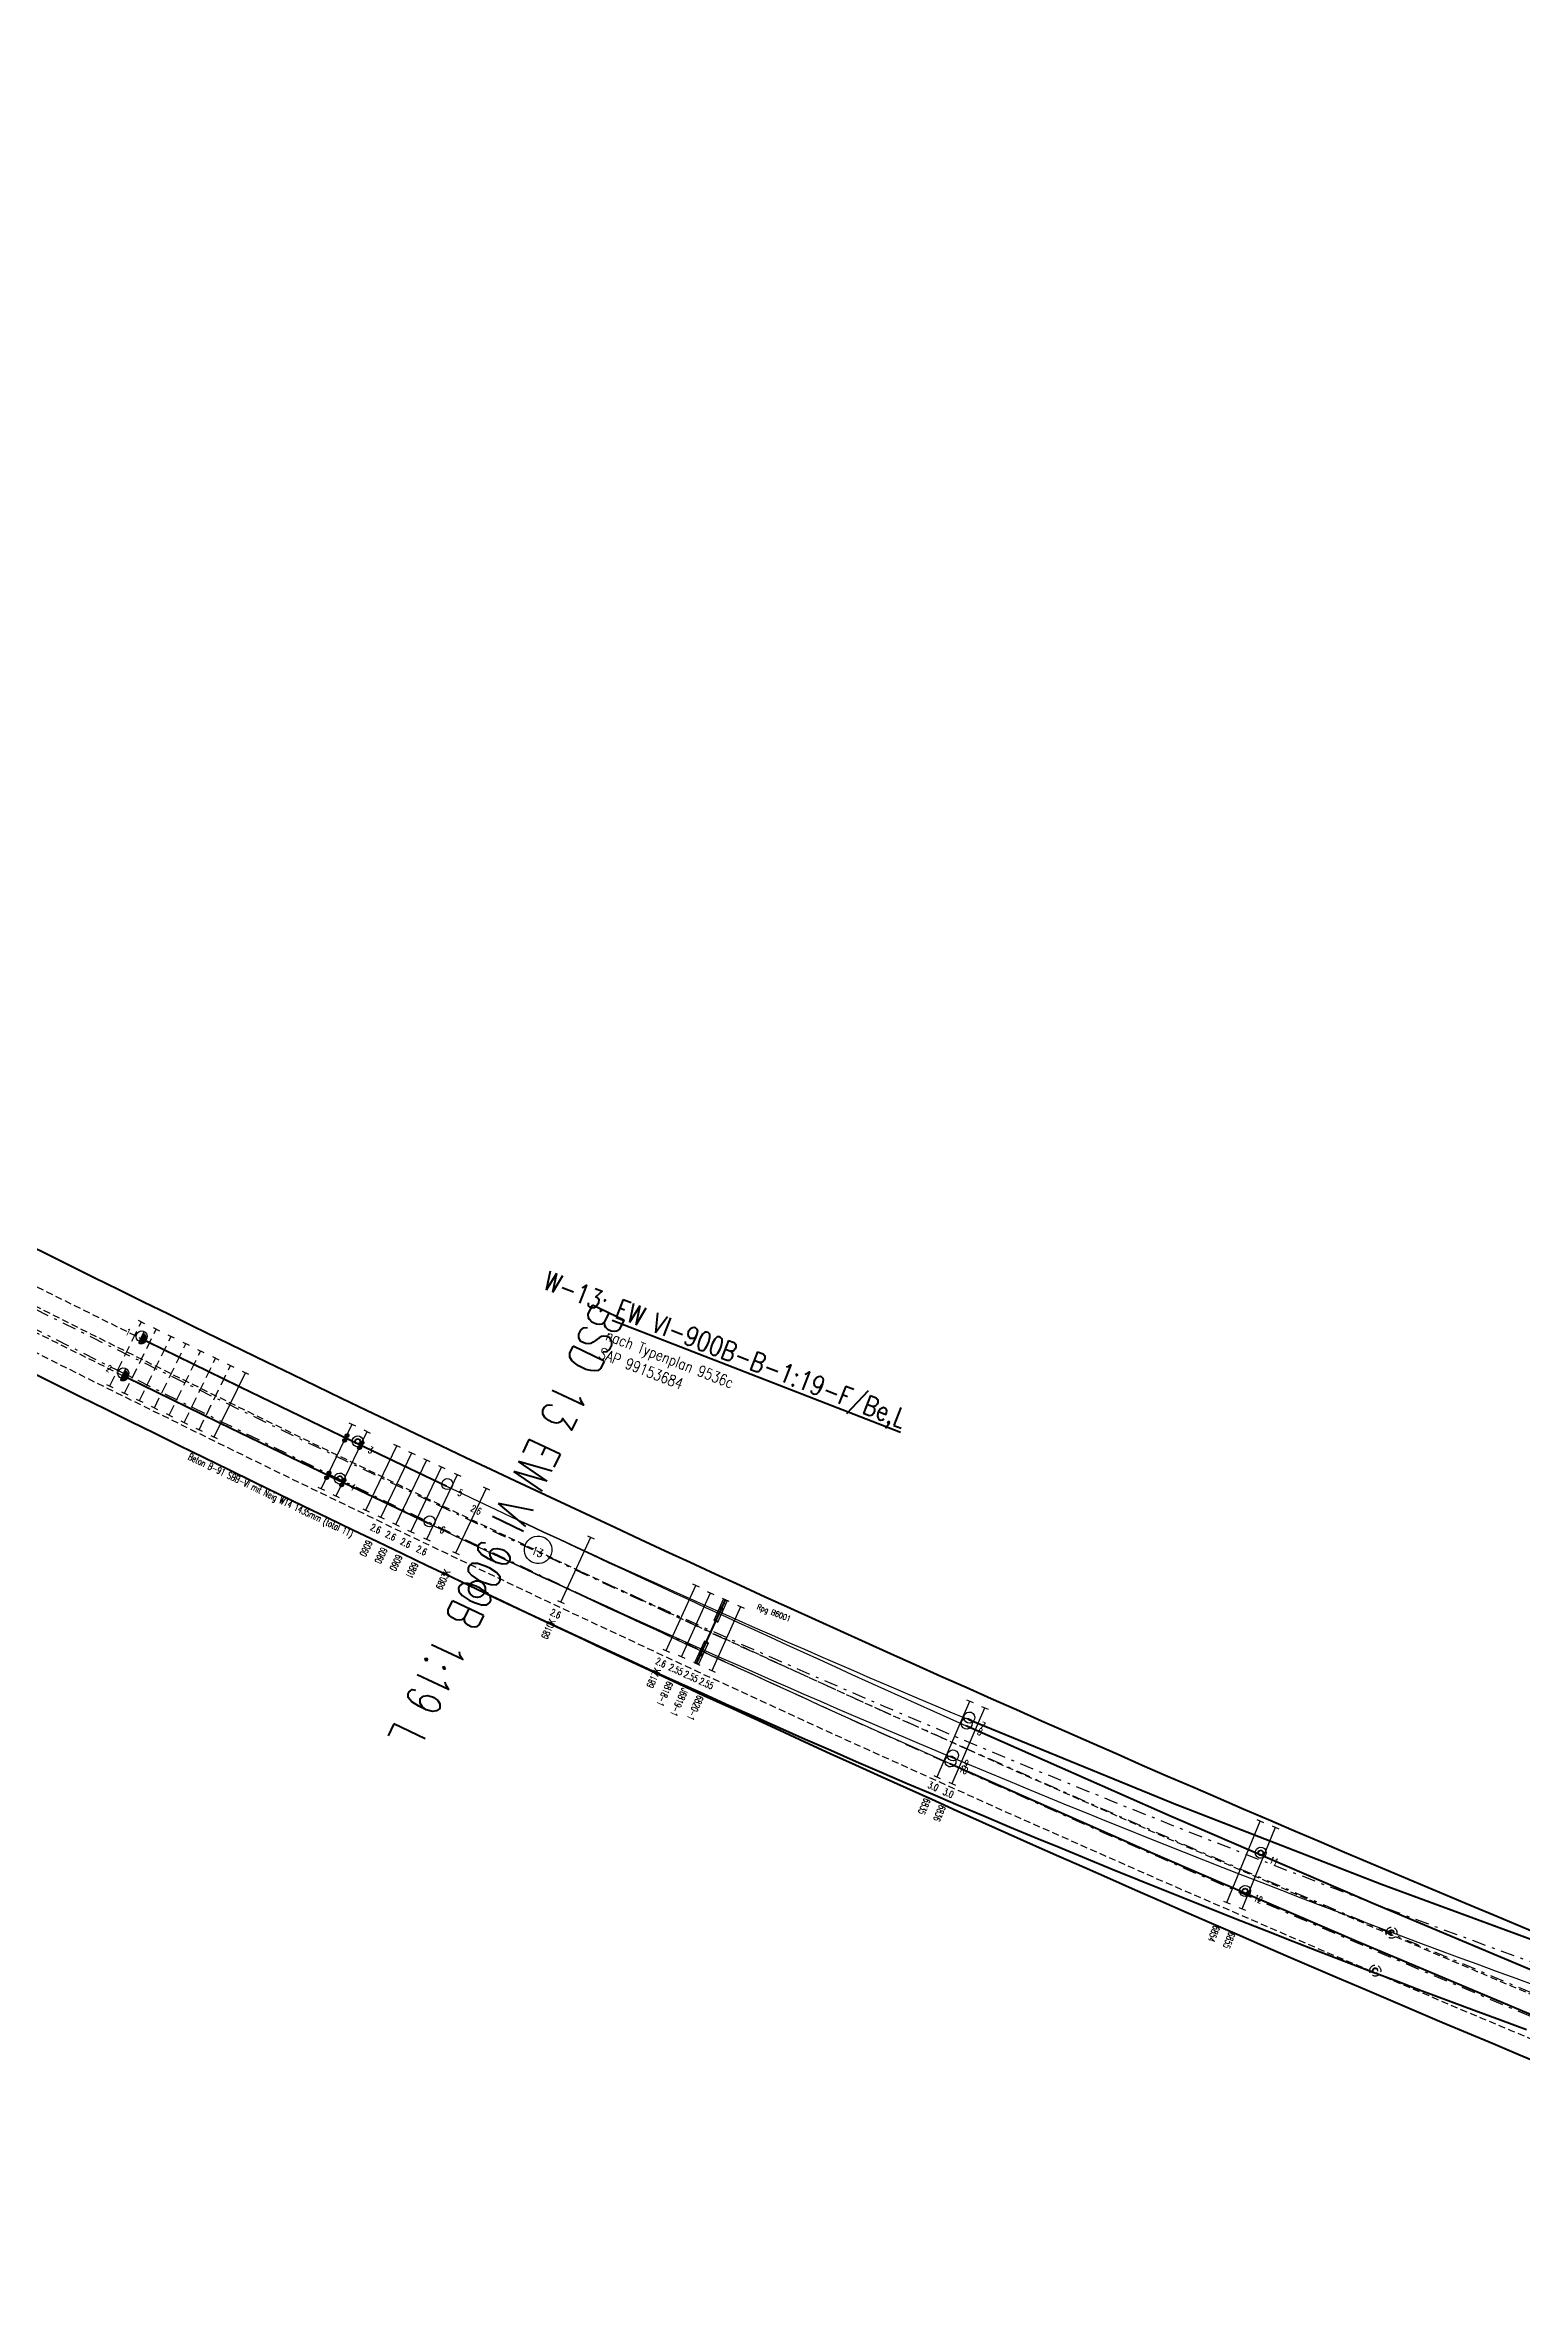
# Model space of a CAD drawing. Extents: x 2687065 to 2691361, y 1253360 to 1255888.
# Drawn here: x 2689137.7 to 2689191.2, y 1254947.9 to 1255029.2 of the extents above; entities that cross this region are included whole.
import ezdxf
from ezdxf.enums import TextEntityAlignment as Align

# ---------------------------------------------------------------- set-up
doc = ezdxf.new("R2010")
doc.units = 0
doc.header["$MEASUREMENT"] = 0
doc.linetypes.add('STRICHLINIE2', pattern=[0.375, 0.25, -0.125])
doc.linetypes.add('STRICHPUNKT', pattern=[1, 0.5, -0.25, 0, -0.25])
for name, color, linetype in [('A-GL-0013-_____', 1, 'STRICHPUNKT'), ('A-GL-0014-_____', 1, 'STRICHPUNKT'), ('A-HS-0013-_____', 1, 'STRICHPUNKT'), ('A-N1-0013-_____', 1, 'STRICHPUNKT'), ('BS-TR-A-Gleisstrang-LinieGeometrie', 7, 'Continuous'), ('BS-TR-A-Weiche-Kurzbezeichnung', 7, 'Continuous'), ('BS-TR-A-Weiche-PunktGeometrie', 7, 'Continuous'), ('L-GL-0013-_____', 2, 'Continuous'), ('L-GL-0014-_____', 2, 'Continuous'), ('L-HS-0013-_____', 4, 'Continuous'), ('L-N1-0013-_____', 3, 'Continuous'), ('L-ST-0013-_____', 7, 'Continuous'), ('L-ST-0014-_____', 7, 'Continuous'), ('P-OF-0013-_____', 7, 'Continuous'), ('P-ON-0013-_____', 7, 'Continuous'), ('S-ON-0013-_____', 7, 'Continuous'), ('T-00', 7, 'Continuous'), ('T-PP-0013-_____', 7, 'Continuous'), ('T-SS-0013-_____', 7, 'Continuous'), ('T-ST', 7, 'Continuous'), ('T-WW-0013-_____', 6, 'Continuous')]:
    doc.layers.add(name, color=color, linetype=linetype)
doc.layers.get('P-OF-0013-_____').off()
doc.styles.add('R6', font='simplex.shx', dxfattribs={"width": 0.6})
doc.styles.add('R7', font='simplex.shx', dxfattribs={"width": 0.7})
doc.styles.add('R8', font='simplex.shx', dxfattribs={"width": 0.8})
doc.styles.add('SUPPRIME', font='simplex.shx', dxfattribs={"width": 0.75})

# ---------------------------------------------------------------- blocks, each defined once
blk = doc.blocks.new('WeiVlpWeiBez')
at = {"lineweight": 80}
blk.add_line((0, 0), (0, 0), dxfattribs=at)
at = {"lineweight": 80, "style": 'R8', "width": 0.8}
blk.add_attdef('WVP_WNR1', text='', height=0.7, dxfattribs=at).set_placement((0, 0), align=Align.RIGHT)
at = {"color": 7, "style": 'R6', "width": 0.6}
blk.add_attdef('WVP_WNR2', text='', height=0.25, dxfattribs=at).set_placement((0, 0), align=Align.RIGHT)
for tag, p in [('WVP_WBE2', (0, 0)), ('WVP_WVPN', (0, -0.411))]:
    blk.add_attdef(tag, p, '', height=0.25, dxfattribs=at)
at = {"lineweight": 80, "style": 'R8', "width": 0.8}
blk.add_attdef('WVP_WBE1', (0, 0), '', height=0.7, dxfattribs=at)
at = {"color": 7, "lineweight": 30, "style": 'R8', "width": 0.8}
for tag, p in [('WVP_WTPN', (0, -0.9)), ('WVP_WSAP', (0, -1.6)), ('WVP_WZUS', (0, -2.3)), ('WVP_WWV', (0, -3))]:
    blk.add_attdef(tag, p, '', height=0.4, dxfattribs=at)
blk = doc.blocks.new('WeiVlpWeiNum')
at = {"color": 7}
blk.add_circle((0, 0, 1), 0.5, dxfattribs=at)
at = {"color": 7, "style": 'R8', "width": 0.8}
blk.add_attdef('WEICHENNR', text='', height=0.3, dxfattribs=at).set_placement((0, 0), align=Align.MIDDLE)
blk = doc.blocks.new('WeiVlpSchwelleR')
at = {"color": 7}
for p, q in [((-0.5, -0.13), (-0.5, 0.13)), ((0.5, -0.13), (0.5, 0.13))]:
    blk.add_line(p, q, dxfattribs=at)
at = {"color": 0, "linetype": 'ByBlock', "lineweight": -2}
blk.add_line((0.5, 0), (-0.5, 0), dxfattribs=at)
at = {"style": 'R6', "width": 0.6}
blk.add_attdef('LAENGE', text='', height=0.25, rotation=90, dxfattribs=at).set_placement((1.23, 0.007, 0), align=Align.MIDDLE)
at = {"style": 'R6', "width": 0.6, "flags": 1}
for tag, p in [('WVP-SKML', (-3, 0, 0)), ('WVP-SKMR', (5, 0, 0))]:
    blk.add_attdef(tag, text='', height=0.25, rotation=180, dxfattribs=at).set_placement(p, align=Align.MIDDLE_CENTER)
for tag, p in [('VERKLINKS', (-0.861, 0, 0)), ('VERKRECHTS', (0.875, 0, 0))]:
    blk.add_attdef(tag, text='', height=0.25, rotation=180, dxfattribs=at).set_placement(p, align=Align.MIDDLE)
at = {"color": 1, "extrusion": (-1, 1.83697e-16, 1.22465e-16), "style": 'R6', "width": 0.6, "flags": 8}
blk.add_attdef('WVP-ANL', text='', height=0.25, rotation=270, dxfattribs=at).set_placement((0, 0, 0.5), align=Align.MIDDLE)
at = {"style": 'R6', "width": 0.6, "flags": 1}
blk.add_attdef('VERSCHIEBUNG', text='', height=0.25, rotation=180, dxfattribs=at).set_placement((1.755, 0, 0), align=Align.MIDDLE_LEFT)
at = {"color": 1, "extrusion": (1, -1.83697e-16, 3.37446e-32), "style": 'R6', "width": 0.6, "flags": 8}
blk.add_attdef('WVP-ANR', text='', height=0.25, rotation=270, dxfattribs=at).set_placement((0, 0, 0.5), align=Align.MIDDLE)
at = {"style": 'R6', "width": 0.6}
blk.add_attdef('BEZEICHNUNG', text='', height=0.25, rotation=180, dxfattribs=at).set_placement((3.371, 0, 0), align=Align.MIDDLE_LEFT)
blk = doc.blocks.new('st_Norm_a')
at = {"color": 0, "linetype": 'ByBlock', "lineweight": -2}
blk.add_circle((0, 0, 1), 0.2, dxfattribs=at)
at = {"layer": 'T-ST', "color": 0, "linetype": 'ByBlock', "lineweight": -2, "style": 'R7', "width": 0.7}
blk.add_attdef('WVP-STNR', text='', height=0.25, dxfattribs=at).set_placement((0.55, 0), align=Align.MIDDLE)
blk = doc.blocks.new('st_Isol6_a')
at = {"color": 0, "linetype": 'ByBlock', "lineweight": -2}
for radius in [0.2, 0.1, 0.08]:
    blk.add_circle((0, 0, 1), radius, dxfattribs=at)
at = {"layer": 'T-ST', "color": 0, "linetype": 'ByBlock', "lineweight": -2, "style": 'R7', "width": 0.7, "flags": 8}
blk.add_attdef('WVP-STNR', text='', height=0.25, dxfattribs=at).set_placement((0.55, 0), align=Align.MIDDLE)
blk = doc.blocks.new('pla_RpgB6001')
at = {"color": 0, "linetype": 'ByBlock', "lineweight": -2}
blk.add_lwpolyline([(0.375, 0.08), (-0.465, 0.08), (-0.465, -0.08), (0.375, -0.08)], close=True, dxfattribs=at)
for points in [[(-0.108, 0.08), (-0.108, -0.08)], [(-0.076, 0.08), (-0.076, -0.08)]]:
    blk.add_lwpolyline(points, dxfattribs=at)
at = {"color": 1, "linetype": 'ByBlock', "lineweight": -2}
blk.add_lwpolyline([(0, 0.08), (0, -0.08)], dxfattribs=at)
at = {"color": 2, "linetype": 'ByBlock', "lineweight": -2}
blk.add_lwpolyline([(0.076, 0.08), (0.076, -0.08)], dxfattribs=at)
at = {"color": 0, "linetype": 'ByBlock', "lineweight": -2}
for centre in [(-0.33, 0), (-0.155, 0.055), (0.345, 0.055), (-0.155, -0.055), (0.345, -0.055)]:
    blk.add_circle(centre, 0.012, dxfattribs=at)
at = {"color": 1, "linetype": 'ByBlock', "lineweight": -2}
blk.add_circle((0, 0), 0.02, dxfattribs=at)
at = {"style": 'R7', "width": 0.7}
blk.add_attdef('WVP-PBEZ', text='', height=0.025, rotation=269.59359, dxfattribs=at).set_placement((-0.093, 0), align=Align.MIDDLE_CENTER)
blk.add_attdef('WVP-PLNR', text='', height=0.2, dxfattribs=at).set_placement((0, 0), align=Align.MIDDLE_LEFT)
at = {"style": 'R7', "width": 0.7, "flags": 1}
for tag, p in [('WVP-PLDI', (0.5, -0.6)), ('WVP-PLFK', (0.537, -0.2)), ('WVP-PLSP', (0.543, -0.4))]:
    blk.add_attdef(tag, text='', height=0.2, dxfattribs=at).set_placement(p, align=Align.MIDDLE)
blk = doc.blocks.new('VisualisierungSpannklemmeGelb')
at = {"linetype": 'ByBlock', "lineweight": -2}
h = blk.add_hatch(dxfattribs=at)
h.set_pattern_fill('ANSI31', color=0, scale=0.005, style=0)
h.set_pattern_definition([(45, (-0.0965, 2e-15), (-0.0004419417, 0.0004419417), [])])
h.paths.add_polyline_path([(-0.0215, 0, 1), (-0.1715, 0, 1)])
h = blk.add_hatch(dxfattribs=at)
h.set_pattern_fill('ANSI31', color=0, scale=0.005, style=0)
h.set_pattern_definition([(45, (0.0965, 2e-15), (-0.0004419417, 0.0004419417), [])])
h.paths.add_polyline_path([(0.1715, 0, 1), (0.0215, 0, 1)])
blk = doc.blocks.new('pla_Bef-WsSkl1K')
blk.add_lwpolyline([(-0.1, -0.1), (0.1, -0.1), (0.1, 0.1), (-0.1, 0.1)], close=True)
at = {"layer": 'T-00'}
blk.add_blockref('VisualisierungSpannklemmeGelb', (0, 0), dxfattribs=at)
at = {"style": 'R7', "width": 0.7}
blk.add_attdef('WVP-PLNR', text='', height=0.2, dxfattribs=at).set_placement((0, 0), align=Align.MIDDLE_LEFT)
at = {"style": 'R7', "width": 0.7, "flags": 1}
for tag, p in [('WVP-PLDI', (0.44, -0.2)), ('WVP-PLSP', (0.477, -0.4)), ('WVP-PLFK', (0.471, -0.6))]:
    blk.add_attdef(tag, text='', height=0.2, dxfattribs=at).set_placement(p, align=Align.MIDDLE)
blk = doc.blocks.new('st_NormUngb_b')
h = blk.add_hatch()
h.set_pattern_fill('ANSI31', color=256, scale=0.005, style=0)
h.paths.add_polyline_path([(0.2, 0, 0.414214), (0, 0.2), (0, -0.2, 0.414214)])
at = {"color": 7}
blk.add_line((0, 0.2, 1), (0, -0.2, 1), dxfattribs=at)
at = {"color": 0}
blk.add_circle((0, 0, 1), 0.2, dxfattribs=at)
at = {"layer": 'T-ST', "style": 'R7', "width": 0.7}
blk.add_attdef('WVP-STNR', text='', height=0.25, dxfattribs=at).set_placement((0.55, 0), align=Align.MIDDLE)

msp = doc.modelspace()

# ---------------------------------------------------------------- linework, layer by layer
at = {"layer": 'A-GL-0013-_____', "extrusion": (0.025219, 0.076377, 0.99676), "elevation": 164121.643, "flags": 128}
msp.add_lwpolyline([(-2159951.917, -2028245.058, 0.000312), (-2159953.044, -2028244.769, 0.000599), (-2159955.159, -2028244.231, 0.030781), (-2160063.947, -2028223.712)], format="xyb", dxfattribs=at)
at = {"layer": 'A-GL-0014-_____', "extrusion": (0.018568, 0.078323, 0.996755), "elevation": 148676.498, "flags": 128}
msp.add_lwpolyline([(-2327079.052, -1835454.512, 0.000429), (-2327080.536, -1835454.087, 0.03943), (-2327214.36, -1835427.025)], format="xyb", dxfattribs=at)
at = {"layer": 'A-HS-0013-_____', "extrusion": (0.025219, 0.076377, 0.99676), "elevation": 164121.643, "flags": 128}
msp.add_lwpolyline([(-2160063.947, -2028223.712, 0.015692), (-2160120.179, -2028218.439)], format="xyb", dxfattribs=at)
at = {"layer": 'A-N1-0013-_____', "extrusion": (0.025219, 0.076377, 0.99676), "elevation": 164121.643, "flags": 128}
msp.add_lwpolyline([(-2160063.947, -2028223.712, 0.026285), (-2160111.104, -2028220.297, 0.002538), (-2160120.241, -2028220.164)], format="xyb", dxfattribs=at)
at = {"layer": 'BS-TR-A-Gleisstrang-LinieGeometrie', "color": 2, "lineweight": 50, "true_color": 0xffff00}
for points in [[(2689136.782, 1254985.826, 453.209), (2689137.675, 1254985.381, 453.215), (2689138.569, 1254984.937, 453.221), (2689139.462, 1254984.494, 453.227), (2689140.357, 1254984.052, 453.233), (2689141.251, 1254983.611, 453.239), (2689142.147, 1254983.171, 453.245), (2689143.043, 1254982.732, 453.25), (2689143.939, 1254982.294, 453.256), (2689144.836, 1254981.858, 453.262), (2689145.733, 1254981.422, 453.268), (2689146.631, 1254980.987, 453.274), (2689147.529, 1254980.553, 453.28), (2689148.428, 1254980.121, 453.286), (2689149.328, 1254979.689, 453.292), (2689150.228, 1254979.259, 453.298), (2689151.128, 1254978.829, 453.304), (2689152.029, 1254978.4, 453.311), (2689152.93, 1254977.973, 453.318), (2689153.832, 1254977.547, 453.325), (2689154.734, 1254977.121, 453.332), (2689155.637, 1254976.697, 453.339), (2689156.54, 1254976.274, 453.346), (2689157.444, 1254975.851, 453.353), (2689158.348, 1254975.43, 453.36), (2689159.253, 1254975.01, 453.367), (2689160.158, 1254974.591, 453.374), (2689161.064, 1254974.173, 453.381), (2689161.97, 1254973.755, 453.388), (2689162.877, 1254973.339, 453.395), (2689163.784, 1254972.924, 453.402), (2689164.692, 1254972.511, 453.409), (2689165.6, 1254972.098, 453.416), (2689166.508, 1254971.686, 453.423), (2689167.417, 1254971.275, 453.43), (2689168.327, 1254970.865, 453.437), (2689169.237, 1254970.457, 453.444), (2689170.147, 1254970.049, 453.451), (2689171.058, 1254969.642, 453.458), (2689171.97, 1254969.237, 453.465), (2689172.882, 1254968.832, 453.472), (2689173.794, 1254968.429, 453.479), (2689174.707, 1254968.026, 453.486), (2689175.62, 1254967.625, 453.493), (2689176.534, 1254967.225, 453.5), (2689177.448, 1254966.825, 453.507), (2689178.363, 1254966.427, 453.514), (2689179.278, 1254966.03, 453.521), (2689180.193, 1254965.634, 453.528), (2689181.109, 1254965.239, 453.535), (2689182.026, 1254964.845, 453.542), (2689182.943, 1254964.452, 453.549), (2689183.86, 1254964.06, 453.556), (2689184.778, 1254963.669, 453.563), (2689185.696, 1254963.279, 453.57), (2689186.615, 1254962.891, 453.577), (2689187.534, 1254962.503, 453.584), (2689188.453, 1254962.116, 453.591), (2689189.373, 1254961.731, 453.598), (2689190.294, 1254961.346, 453.605), (2689191.215, 1254960.963, 453.612), (2689192.136, 1254960.58, 453.619)], [(2689137.184, 1254981.061, 453.527), (2689138.077, 1254980.616, 453.534), (2689138.971, 1254980.172, 453.542), (2689139.865, 1254979.729, 453.549), (2689140.76, 1254979.287, 453.557), (2689141.655, 1254978.845, 453.564), (2689142.55, 1254978.405, 453.572), (2689143.446, 1254977.966, 453.579), (2689144.343, 1254977.528, 453.586), (2689145.24, 1254977.09, 453.594), (2689146.137, 1254976.654, 453.601), (2689147.035, 1254976.219, 453.609), (2689147.934, 1254975.785, 453.616), (2689148.833, 1254975.351, 453.624), (2689149.732, 1254974.919, 453.631), (2689150.632, 1254974.488, 453.639), (2689151.533, 1254974.058, 453.646), (2689152.434, 1254973.628, 453.654), (2689153.335, 1254973.2, 453.661)], [(2689153.335, 1254973.2, 453.661), (2689154.246, 1254972.768, 453.669), (2689155.158, 1254972.338, 453.676), (2689156.071, 1254971.908, 453.684), (2689156.984, 1254971.479, 453.691), (2689157.897, 1254971.051, 453.699), (2689158.811, 1254970.624, 453.706), (2689159.726, 1254970.199, 453.714), (2689160.641, 1254969.774, 453.721), (2689161.556, 1254969.35, 453.729), (2689162.472, 1254968.928, 453.736), (2689163.388, 1254968.506, 453.744), (2689164.305, 1254968.086, 453.751), (2689165.222, 1254967.666, 453.759), (2689166.14, 1254967.248, 453.766), (2689167.058, 1254966.83, 453.774), (2689167.977, 1254966.414, 453.782), (2689168.896, 1254965.998, 453.789), (2689169.815, 1254965.584, 453.797), (2689170.735, 1254965.17, 453.804), (2689171.656, 1254964.758, 453.812), (2689172.577, 1254964.347, 453.819), (2689173.498, 1254963.936, 453.827), (2689174.42, 1254963.527, 453.834), (2689175.343, 1254963.119, 453.842), (2689176.265, 1254962.712, 453.849), (2689177.189, 1254962.306, 453.857), (2689178.112, 1254961.901, 453.864), (2689179.037, 1254961.496, 453.872), (2689179.961, 1254961.093, 453.879), (2689180.886, 1254960.691, 453.887), (2689181.812, 1254960.29, 453.895), (2689182.738, 1254959.891, 453.902), (2689183.664, 1254959.492, 453.91), (2689184.591, 1254959.094, 453.917), (2689185.518, 1254958.697, 453.925), (2689186.446, 1254958.301, 453.932), (2689187.374, 1254957.906, 453.94), (2689188.303, 1254957.513, 453.947), (2689189.232, 1254957.12, 453.955), (2689190.162, 1254956.729, 453.962), (2689191.092, 1254956.338, 453.97), (2689192.022, 1254955.948, 453.977)], [(2689153.335, 1254973.2, 453.661), (2689154.244, 1254972.77, 453.668), (2689155.155, 1254972.341, 453.676), (2689156.067, 1254971.915, 453.683), (2689156.979, 1254971.49, 453.69), (2689157.893, 1254971.068, 453.697), (2689158.807, 1254970.648, 453.704), (2689159.723, 1254970.23, 453.711), (2689160.639, 1254969.814, 453.718), (2689161.556, 1254969.4, 453.725), (2689162.474, 1254968.988, 453.732), (2689163.393, 1254968.578, 453.738), (2689164.313, 1254968.17, 453.745), (2689165.234, 1254967.764, 453.751), (2689166.156, 1254967.36, 453.757), (2689167.079, 1254966.958, 453.764), (2689168.003, 1254966.559, 453.77), (2689168.927, 1254966.161, 453.776), (2689169.852, 1254965.765, 453.782), (2689170.779, 1254965.372, 453.788), (2689171.706, 1254964.981, 453.793), (2689172.634, 1254964.591, 453.799), (2689173.563, 1254964.204, 453.805), (2689174.493, 1254963.819, 453.81), (2689175.423, 1254963.436, 453.815), (2689176.355, 1254963.055, 453.821), (2689177.287, 1254962.676, 453.826), (2689178.22, 1254962.299, 453.831), (2689179.154, 1254961.924, 453.836), (2689180.089, 1254961.552, 453.841), (2689181.025, 1254961.181, 453.846), (2689181.961, 1254960.813, 453.851), (2689182.899, 1254960.446, 453.855), (2689183.837, 1254960.082, 453.86), (2689184.776, 1254959.72, 453.864), (2689185.715, 1254959.36, 453.869), (2689186.656, 1254959.002, 453.873), (2689187.597, 1254958.646, 453.877), (2689188.539, 1254958.292, 453.882), (2689189.482, 1254957.941, 453.886), (2689190.426, 1254957.591, 453.89), (2689191.371, 1254957.244, 453.893)]]:
    msp.add_polyline3d(points, dxfattribs=at)
at = {"layer": 'BS-TR-A-Weiche-PunktGeometrie', "color": 2, "lineweight": 50, "true_color": 0xffff00}
msp.add_circle((2689153.335, 1254973.2, 453.661), 0.3, dxfattribs=at)
at = {"layer": 'L-GL-0013-_____', "color": 7, "linetype": 'STRICHLINIE2', "lineweight": -3, "extrusion": (0.025219, 0.076377, 0.99676), "elevation": 164121.643, "flags": 128}
for points in [[(-2159952.104, -2028245.784, 0.000312), (-2159953.23, -2028245.495, 0.000599), (-2159955.343, -2028244.958, 0.027357), (-2160051.841, -2028226.072, 0.027357)], [(-2159951.73, -2028244.331, 0.000312), (-2159952.858, -2028244.042, 0.000599), (-2159954.975, -2028243.504, 0.027357), (-2160051.634, -2028224.587, 0.027357)]]:
    msp.add_lwpolyline(points, format="xyb", dxfattribs=at)
at = {"layer": 'L-GL-0013-_____', "lineweight": 70, "extrusion": (0.025219, 0.076377, 0.99676), "const_width": 0.07, "elevation": 164121.643, "flags": 128}
for points in [[(-2160051.841, -2028226.072, 0.000029), (-2160051.946, -2028226.058, 0.003392), (-2160064.04, -2028224.456)], [(-2160051.634, -2028224.587, 0.000029), (-2160051.739, -2028224.572, 0.003392), (-2160063.853, -2028222.968)]]:
    msp.add_lwpolyline(points, format="xyb", dxfattribs=at)
at = {"layer": 'L-GL-0014-_____', "color": 7, "linetype": 'STRICHLINIE2', "lineweight": -3, "extrusion": (0.018568, 0.078323, 0.996755), "elevation": 148676.498, "flags": 128}
for points in [[(-2327079.26, -1835455.233, 0.000429), (-2327080.742, -1835454.808, 0.027878), (-2327174.882, -1835433.499, 0.001813), (-2327181.082, -1835432.478, 0.001813)], [(-2327078.845, -1835453.791, 0.000429), (-2327080.33, -1835453.366, 0.027878), (-2327174.632, -1835432.02, 0.00181), (-2327180.831, -1835430.999, 0.00181)]]:
    msp.add_lwpolyline(points, format="xyb", dxfattribs=at)
at = {"layer": 'L-HS-0013-_____', "extrusion": (0.025219, 0.076377, 0.99676), "elevation": 164121.643, "flags": 128}
for points in [[(-2160064.04, -2028224.456, 0.005764), (-2160084.641, -2028222.111, 0.005764)], [(-2160063.853, -2028222.968, 0.00577), (-2160084.51, -2028220.617, 0.00577)]]:
    msp.add_lwpolyline(points, format="xyb", dxfattribs=at)
at = {"layer": 'L-HS-0013-_____', "lineweight": 70, "extrusion": (0.025219, 0.076377, 0.99676), "const_width": 0.07, "elevation": 164121.643, "flags": 128}
for points in [[(-2160084.641, -2028222.111, 0.006721), (-2160108.722, -2028219.977, 0.006721)], [(-2160084.51, -2028220.617, 0.006728), (-2160108.655, -2028218.478, 0.006728)]]:
    msp.add_lwpolyline(points, format="xyb", dxfattribs=at)
at = {"layer": 'L-N1-0013-_____', "extrusion": (0.025219, 0.076377, 0.99676), "elevation": 164121.643, "flags": 128}
for points in [[(-2160064.04, -2028224.456, 0.011538), (-2160084.663, -2028222.35, 0.011538)], [(-2160063.853, -2028222.968, 0.011526), (-2160084.525, -2028220.856, 0.011526)], [(-2160084.525, -2028220.856, 0.013431), (-2160108.704, -2028219.6, 0.013431)]]:
    msp.add_lwpolyline(points, format="xyb", dxfattribs=at)
at = {"layer": 'L-N1-0013-_____', "lineweight": 70, "extrusion": (0.025219, 0.076377, 0.99676), "const_width": 0.07, "elevation": 164121.643, "flags": 128}
msp.add_lwpolyline([(-2160084.663, -2028222.35, 0.013447), (-2160108.79, -2028221.099, 0.013447)], format="xyb", dxfattribs=at)

# ---------------------------------------------------------------- block references
at = {"layer": 'L-ST-0013-_____', "color": 7, "extrusion": (0.025219, 0.076377, 0.99676)}
ref = msp.add_blockref('st_NormUngb_b', (-2160051.841, -2028226.072, 164121.643), dxfattribs=dict(at, rotation=172.0609992943407))
ref.add_attrib('WVP-STNR', '1', dxfattribs={"layer": 'T-ST', "extrusion": (0.025219, 0.076377, 0.99676), "height": 0.25, "rotation": 172.061, "style": 'R7', "width": 0.7}).set_placement((-2160051.325, -2028226.148, 164121.643), align=Align.MIDDLE)
ref = msp.add_blockref('st_NormUngb_b', (-2160051.634, -2028224.587, 164121.643), dxfattribs=dict(at, rotation=172.0609724534818))
ref.add_attrib('WVP-STNR', '2', dxfattribs={"layer": 'T-ST', "extrusion": (0.025219, 0.076377, 0.99676), "height": 0.25, "rotation": 172.06097, "style": 'R7', "width": 0.7}).set_placement((-2160051.081, -2028224.668, 164121.643), align=Align.MIDDLE)
ref = msp.add_blockref('st_Isol6_a', (-2160060.472, -2028224.911, 164121.643), dxfattribs=dict(at, rotation=172.6158564469652))
ref.add_attrib('WVP-STNR', '3', dxfattribs={"layer": 'T-ST', "color": 0, "linetype": 'ByBlock', "lineweight": -2, "extrusion": (0.025219, 0.076377, 0.99676), "height": 0.25, "rotation": 172.61586, "style": 'R7', "width": 0.7}).set_placement((-2160061.017, -2028224.841, 164121.643), align=Align.MIDDLE)
ref = msp.add_blockref('st_Isol6_a', (-2160060.279, -2028223.424, 164121.643), dxfattribs=dict(at, rotation=172.6158709227467))
ref.add_attrib('WVP-STNR', '4', dxfattribs={"layer": 'T-ST', "color": 0, "linetype": 'ByBlock', "lineweight": -2, "extrusion": (0.025219, 0.076377, 0.99676), "height": 0.25, "rotation": 172.61587, "style": 'R7', "width": 0.7}).set_placement((-2160060.825, -2028223.353, 164121.643), align=Align.MIDDLE)
ref = msp.add_blockref('st_Norm_a', (-2160064.04, -2028224.456, 164121.643), dxfattribs=dict(at, rotation=172.8450470258882))
ref.add_attrib('WVP-STNR', '5', dxfattribs={"layer": 'T-ST', "color": 0, "linetype": 'ByBlock', "lineweight": -2, "extrusion": (0.025219, 0.076377, 0.99676), "height": 0.25, "rotation": 172.84505, "style": 'R7', "width": 0.7}).set_placement((-2160064.586, -2028224.388, 164121.643), align=Align.MIDDLE)
ref = msp.add_blockref('st_Norm_a', (-2160063.853, -2028222.968, 164121.643), dxfattribs=dict(at, rotation=172.8450466209074))
ref.add_attrib('WVP-STNR', '6', dxfattribs={"layer": 'T-ST', "color": 0, "linetype": 'ByBlock', "lineweight": -2, "extrusion": (0.025219, 0.076377, 0.99676), "height": 0.25, "rotation": 172.84505, "style": 'R7', "width": 0.7}).set_placement((-2160064.399, -2028222.899, 164121.643), align=Align.MIDDLE)
ref = msp.add_blockref('st_Norm_a', (-2160084.641, -2028222.111, 164121.643), dxfattribs=dict(at, rotation=174.1661010100091))
ref.add_attrib('WVP-STNR', '8', dxfattribs={"layer": 'T-ST', "color": 0, "linetype": 'ByBlock', "lineweight": -2, "extrusion": (0.025219, 0.076377, 0.99676), "height": 0.25, "rotation": 174.1661, "style": 'R7', "width": 0.7}).set_placement((-2160085.188, -2028222.055, 164121.643), align=Align.MIDDLE)
ref = msp.add_blockref('st_Norm_a', (-2160084.663, -2028222.35, 164121.643), dxfattribs=dict(at, rotation=175.4905073422948))
ref.add_attrib('WVP-STNR', '7', dxfattribs={"layer": 'T-ST', "color": 0, "linetype": 'ByBlock', "lineweight": -2, "extrusion": (0.025219, 0.076377, 0.99676), "height": 0.25, "rotation": 175.49051, "style": 'R7', "width": 0.7}).set_placement((-2160085.211, -2028222.307, 164121.643), align=Align.MIDDLE)
ref = msp.add_blockref('st_Norm_a', (-2160084.525, -2028220.856, 164121.643), dxfattribs=dict(at, rotation=175.4879434950198))
ref.add_attrib('WVP-STNR', '9', dxfattribs={"layer": 'T-ST', "color": 0, "linetype": 'ByBlock', "lineweight": -2, "extrusion": (0.025219, 0.076377, 0.99676), "height": 0.25, "rotation": 175.48794, "style": 'R7', "width": 0.7}).set_placement((-2160085.073, -2028220.813, 164121.643), align=Align.MIDDLE)
ref = msp.add_blockref('st_Norm_a', (-2160084.51, -2028220.617, 164121.643), dxfattribs=dict(at, rotation=174.1674688841951))
ref.add_attrib('WVP-STNR', '10', dxfattribs={"layer": 'T-ST', "color": 0, "linetype": 'ByBlock', "lineweight": -2, "extrusion": (0.025219, 0.076377, 0.99676), "height": 0.25, "rotation": 174.16747, "style": 'R7', "width": 0.7}).set_placement((-2160085.057, -2028220.561, 164121.643), align=Align.MIDDLE)
ref = msp.add_blockref('st_Isol6_a', (-2160096.227, -2028221.003, 164121.643), dxfattribs=dict(at, rotation=174.9076910720815))
ref.add_attrib('WVP-STNR', '11', dxfattribs={"layer": 'T-ST', "color": 0, "linetype": 'ByBlock', "lineweight": -2, "extrusion": (0.025219, 0.076377, 0.99676), "height": 0.25, "rotation": 174.90769, "style": 'R7', "width": 0.7}).set_placement((-2160096.775, -2028220.954, 164121.643), align=Align.MIDDLE)
ref = msp.add_blockref('st_Isol6_a', (-2160096.122, -2028219.506, 164121.643), dxfattribs=dict(at, rotation=174.9094744959212))
ref.add_attrib('WVP-STNR', '12', dxfattribs={"layer": 'T-ST', "color": 0, "linetype": 'ByBlock', "lineweight": -2, "extrusion": (0.025219, 0.076377, 0.99676), "height": 0.25, "rotation": 174.90947, "style": 'R7', "width": 0.7}).set_placement((-2160096.669, -2028219.458, 164121.643), align=Align.MIDDLE)
at = {"layer": 'L-ST-0014-_____', "color": 1, "linetype": 'STRICHLINIE2', "lineweight": -3, "extrusion": (0.018568, 0.078323, 0.996755)}
for p, rotation in [((-2327171.543, -1835434.068, 148676.498), 350.2153335616554), ((-2327171.288, -1835432.59, 148676.498), 350.2153495673415)]:
    msp.add_blockref('st_Isol6_a', p, dxfattribs=dict(at, rotation=rotation))
at = {"layer": 'P-OF-0013-_____', "extrusion": (0.025219, 0.076377, 0.99676)}
for p, rotation in [((-2160060.017, -2028224.974, 164121.643), 262.5865793682419), ((-2160060.611, -2028224.897, 164121.643), 262.6247765591672), ((-2160059.822, -2028223.48, 164121.643), 262.5865789911595), ((-2160060.418, -2028223.402, 164121.643), 262.6247761776822)]:
    msp.add_blockref('pla_Bef-WsSkl1K', p, dxfattribs=dict(at, rotation=rotation))
at = {"layer": 'P-ON-0013-_____', "extrusion": (0.025219, 0.076377, 0.99676)}
ref = msp.add_blockref('pla_RpgB6001', (-2160074.881, -2028223.233, 164121.643), dxfattribs=dict(at, rotation=84.23784564555773))
ref.add_attrib('WVP-PLNR', 'Rpg B6001', dxfattribs={"layer": 'T-PP-0013-_____', "extrusion": (0.025219, 0.076377, 0.99676), "height": 0.2, "rotation": 177.02204, "style": 'R7', "width": 0.7}).set_placement((-2160076.099, -2028223.854, 164121.643), align=Align.MIDDLE_LEFT)
at = {"layer": 'P-ON-0013-_____', "extrusion": (0.025219, 0.076377, 0.99676), "rotation": 263.5409222859039}
msp.add_blockref('pla_RpgB6001', (-2160074.716, -2028221.668, 164121.643), dxfattribs=at)
at = {"layer": 'S-ON-0013-_____', "color": 7, "linetype": 'STRICHLINIE2', "lineweight": -3, "extrusion": (0.025219, 0.076377, 0.99676)}
for p, xscale, rotation in [((-2160051.49, -2028225.364, 164121.643), 2.6, 82.04507036742582), ((-2160052.084, -2028225.281, 164121.643), 2.6, 82.08326755614789), ((-2160052.679, -2028225.199, 164121.643), 2.6, 82.12146474487002), ((-2160053.273, -2028225.117, 164121.643), 2.6, 82.15966193359209), ((-2160053.867, -2028225.035, 164121.643), 2.600000000000001, 82.19785912231417), ((-2160054.462, -2028224.954, 164121.643), 2.6, 82.2360563110363), ((-2160055.056, -2028224.873, 164121.643), 2.6, 82.2742534997584)]:
    msp.add_blockref('WeiVlpSchwelleR', p, dxfattribs=dict(at, xscale=xscale, rotation=rotation))
at = {"layer": 'S-ON-0013-_____', "extrusion": (0.025219, 0.076377, 0.99676)}
for p, xscale, rotation in [((-2160055.651, -2028224.793, 164121.643), 2.6, 82.3124506884805), ((-2160059.92, -2028224.227, 164121.643), 2.600000000000001, 82.58657917954288), ((-2160060.515, -2028224.15, 164121.643), 2.600000000000001, 82.62477636826496)]:
    msp.add_blockref('WeiVlpSchwelleR', p, dxfattribs=dict(at, xscale=xscale, rotation=rotation))
ref = msp.add_blockref('WeiVlpSchwelleR', (-2160061.705, -2028223.996, 164121.643), dxfattribs=dict(at, xscale=2.600000000000001, rotation=82.70117074570916))
ref.add_attrib('BEZEICHNUNG', 'Beton B-91 SBB-VI mit Neig W14 1435mm (total 11)', dxfattribs={"layer": 'T-SS-0013-_____', "extrusion": (0.025219, 0.076377, 0.99676), "height": 0.25, "rotation": 172.70117, "style": 'R6', "width": 0.6}).set_placement((-2160054.831, -2028222.56, 164121.643), align=Align.MIDDLE_LEFT)
ref = msp.add_blockref('WeiVlpSchwelleR', (-2160062.3, -2028223.92, 164121.643), dxfattribs=dict(at, xscale=2.600000000000001, rotation=82.73936793443124))
ref.add_attrib('BEZEICHNUNG', '6060', dxfattribs={"layer": 'T-SS-0013-_____', "extrusion": (0.025219, 0.076377, 0.99676), "height": 0.25, "rotation": 82.73937, "style": 'R6', "width": 0.6}).set_placement((-2160062.016, -2028221.688, 164121.643), align=Align.MIDDLE_LEFT)
ref.add_attrib('LAENGE', '2.6', dxfattribs={"layer": 'T-SS-0013-_____', "extrusion": (0.025219, 0.076377, 0.99676), "height": 0.25, "rotation": 172.73937, "style": 'R6', "width": 0.6}).set_placement((-2160062.085, -2028222.184, 164121.643), align=Align.MIDDLE)
ref = msp.add_blockref('WeiVlpSchwelleR', (-2160062.895, -2028223.845, 164121.643), dxfattribs=dict(at, xscale=2.6, rotation=82.7775651231534))
ref.add_attrib('BEZEICHNUNG', '6060', dxfattribs={"layer": 'T-SS-0013-_____', "extrusion": (0.025219, 0.076377, 0.99676), "height": 0.25, "rotation": 82.77757, "style": 'R6', "width": 0.6}).set_placement((-2160062.612, -2028221.613, 164121.643), align=Align.MIDDLE_LEFT)
ref.add_attrib('LAENGE', '2.6', dxfattribs={"layer": 'T-SS-0013-_____', "extrusion": (0.025219, 0.076377, 0.99676), "height": 0.25, "rotation": 172.77757, "style": 'R6', "oblique": 360, "width": 0.6}).set_placement((-2160062.681, -2028222.108, 164121.643), align=Align.MIDDLE)
ref = msp.add_blockref('WeiVlpSchwelleR', (-2160063.49, -2028223.769, 164121.643), dxfattribs=dict(at, xscale=2.6, rotation=82.81576231187542))
ref.add_attrib('BEZEICHNUNG', '6060', dxfattribs={"layer": 'T-SS-0013-_____', "extrusion": (0.025219, 0.076377, 0.99676), "height": 0.25, "rotation": 82.81576, "style": 'R6', "width": 0.6}).set_placement((-2160063.209, -2028221.537, 164121.643), align=Align.MIDDLE_LEFT)
ref.add_attrib('LAENGE', '2.6', dxfattribs={"layer": 'T-SS-0013-_____', "extrusion": (0.025219, 0.076377, 0.99676), "height": 0.25, "rotation": 172.81576, "style": 'R6', "width": 0.6}).set_placement((-2160063.278, -2028222.032, 164121.643), align=Align.MIDDLE)
ref = msp.add_blockref('WeiVlpSchwelleR', (-2160064.125, -2028223.69, 164121.643), dxfattribs=dict(at, xscale=2.6, rotation=82.8457294822131))
ref.add_attrib('BEZEICHNUNG', '6801', dxfattribs={"layer": 'T-SS-0013-_____', "extrusion": (0.025219, 0.076377, 0.99676), "height": 0.25, "rotation": 82.84573, "style": 'R6', "width": 0.6}).set_placement((-2160063.845, -2028221.457, 164121.643), align=Align.MIDDLE_LEFT)
ref.add_attrib('LAENGE', '2.6', dxfattribs={"layer": 'T-SS-0013-_____', "extrusion": (0.025219, 0.076377, 0.99676), "height": 0.25, "rotation": 172.84573, "style": 'R6', "oblique": 360, "width": 0.6}).set_placement((-2160063.913, -2028221.953, 164121.643), align=Align.MIDDLE)
ref = msp.add_blockref('WeiVlpSchwelleR', (-2160065.275, -2028223.547, 164121.643), dxfattribs=dict(at, xscale=2.6, rotation=82.99847134036173))
ref.add_attrib('BEZEICHNUNG', '6803K', dxfattribs={"layer": 'T-SS-0013-_____', "extrusion": (0.025219, 0.076377, 0.99676), "height": 0.25, "rotation": 262.99847, "style": 'R6', "width": 0.6}).set_placement((-2160064.939, -2028220.817, 164121.643), align=Align.MIDDLE_LEFT)
ref.add_attrib('LAENGE', '2.6', dxfattribs={"layer": 'T-SS-0013-_____', "extrusion": (0.025219, 0.076377, 0.99676), "height": 0.25, "rotation": 172.99847, "style": 'R6', "width": 0.6}).set_placement((-2160065.327, -2028223.978, 164121.643), align=Align.MIDDLE)
ref = msp.add_blockref('WeiVlpSchwelleR', (-2160069.439, -2028223.048, 164121.643), dxfattribs=dict(at, xscale=2.600000000000001, rotation=83.41618532124284))
ref.add_attrib('BEZEICHNUNG', '6810K', dxfattribs={"layer": 'T-SS-0013-_____', "extrusion": (0.025219, 0.076377, 0.99676), "height": 0.25, "rotation": 263.41619, "style": 'R6', "width": 0.6}).set_placement((-2160069.123, -2028220.308, 164121.643), align=Align.MIDDLE_LEFT)
ref.add_attrib('LAENGE', '2.6', dxfattribs={"layer": 'T-SS-0013-_____', "extrusion": (0.025219, 0.076377, 0.99676), "height": 0.25, "rotation": 173.41619, "style": 'R6', "width": 0.6}).set_placement((-2160069.244, -2028221.301, 164121.643), align=Align.MIDDLE)
ref = msp.add_blockref('WeiVlpSchwelleR', (-2160073.607, -2028222.579, 164121.643), dxfattribs=dict(at, xscale=2.6, rotation=83.82611845000994))
ref.add_attrib('BEZEICHNUNG', '6817K', dxfattribs={"layer": 'T-SS-0013-_____', "extrusion": (0.025219, 0.076377, 0.99676), "height": 0.25, "rotation": 263.82612, "style": 'R6', "width": 0.6}).set_placement((-2160073.309, -2028219.819, 164121.643), align=Align.MIDDLE_LEFT)
ref.add_attrib('LAENGE', '2.6', dxfattribs={"layer": 'T-SS-0013-_____', "extrusion": (0.025219, 0.076377, 0.99676), "height": 0.25, "rotation": 173.82612, "style": 'R6', "width": 0.6}).set_placement((-2160073.422, -2028220.812, 164121.643), align=Align.MIDDLE)
ref = msp.add_blockref('WeiVlpSchwelleR', (-2160074.203, -2028222.514, 164121.643), dxfattribs=dict(at, xscale=2.55, rotation=83.89950098575615))
ref.add_attrib('BEZEICHNUNG', '6818-1', dxfattribs={"layer": 'T-SS-0013-_____', "extrusion": (0.025219, 0.076377, 0.99676), "height": 0.25, "rotation": 83.8995, "style": 'R6', "width": 0.6}).set_placement((-2160073.961, -2028220.247, 164121.643), align=Align.MIDDLE_LEFT)
ref.add_attrib('LAENGE', '2.55', dxfattribs={"layer": 'T-SS-0013-_____', "extrusion": (0.025219, 0.076377, 0.99676), "height": 0.25, "rotation": 173.8995, "style": 'R6', "width": 0.6}).set_placement((-2160074.02, -2028220.744, 164121.643), align=Align.MIDDLE)
at = {"layer": 'S-ON-0013-_____', "color": 6, "lineweight": 50, "extrusion": (0.025219, 0.076377, 0.99676)}
ref = msp.add_blockref('WeiVlpSchwelleR', (-2160074.798, -2028222.45, 164121.643), dxfattribs=dict(at, xscale=2.55, rotation=83.97247242080037))
ref.add_attrib('BEZEICHNUNG', 'J6819-1', dxfattribs={"layer": 'T-SS-0013-_____', "extrusion": (0.025219, 0.076377, 0.99676), "height": 0.25, "rotation": 83.97247, "style": 'R6', "width": 0.6}).set_placement((-2160074.559, -2028220.18, 164121.643), align=Align.MIDDLE_LEFT)
ref.add_attrib('LAENGE', '2.55', dxfattribs={"layer": 'T-SS-0013-_____', "extrusion": (0.025219, 0.076377, 0.99676), "height": 0.25, "rotation": 173.97247, "style": 'R6', "width": 0.6}).set_placement((-2160074.617, -2028220.676, 164121.643), align=Align.MIDDLE)
at = {"layer": 'S-ON-0013-_____', "extrusion": (0.025219, 0.076377, 0.99676)}
ref = msp.add_blockref('WeiVlpSchwelleR', (-2160075.405, -2028222.386, 164121.643), dxfattribs=dict(at, xscale=2.549999999999999, rotation=84.04500305270267))
ref.add_attrib('BEZEICHNUNG', '6820-1', dxfattribs={"layer": 'T-SS-0013-_____', "extrusion": (0.025219, 0.076377, 0.99676), "height": 0.25, "rotation": 84.045, "style": 'R6', "width": 0.6}).set_placement((-2160075.168, -2028220.111, 164121.643), align=Align.MIDDLE_LEFT)
ref.add_attrib('LAENGE', '2.55', dxfattribs={"layer": 'T-SS-0013-_____', "extrusion": (0.025219, 0.076377, 0.99676), "height": 0.25, "rotation": 174.045, "style": 'R6', "width": 0.6}).set_placement((-2160075.226, -2028220.607, 164121.643), align=Align.MIDDLE)
ref = msp.add_blockref('WeiVlpSchwelleR', (-2160084.357, -2028221.504, 164121.643), dxfattribs=dict(at, xscale=3, rotation=84.93816742927446))
ref.add_attrib('BEZEICHNUNG', '6835', dxfattribs={"layer": 'T-SS-0013-_____', "extrusion": (0.025219, 0.076377, 0.99676), "height": 0.25, "rotation": 84.93817, "style": 'R6', "width": 0.6}).set_placement((-2160084.148, -2028219.146, 164121.643), align=Align.MIDDLE_LEFT)
ref.add_attrib('LAENGE', '3.0', dxfattribs={"layer": 'T-SS-0013-_____', "extrusion": (0.025219, 0.076377, 0.99676), "height": 0.25, "rotation": 174.93817, "style": 'R6', "width": 0.6}).set_placement((-2160084.198, -2028219.644, 164121.643), align=Align.MIDDLE)
ref = msp.add_blockref('WeiVlpSchwelleR', (-2160084.954, -2028221.45, 164121.643), dxfattribs=dict(at, xscale=3, rotation=85.00288229311317))
ref.add_attrib('BEZEICHNUNG', '6836', dxfattribs={"layer": 'T-SS-0013-_____', "extrusion": (0.025219, 0.076377, 0.99676), "height": 0.25, "rotation": 85.00288, "style": 'R6', "width": 0.6}).set_placement((-2160084.747, -2028219.085, 164121.643), align=Align.MIDDLE_LEFT)
ref.add_attrib('LAENGE', '3.0', dxfattribs={"layer": 'T-SS-0013-_____', "extrusion": (0.025219, 0.076377, 0.99676), "height": 0.25, "rotation": 175.00288, "style": 'R6', "oblique": 360, "width": 0.6}).set_placement((-2160084.796, -2028219.583, 164121.643), align=Align.MIDDLE)
ref = msp.add_blockref('WeiVlpSchwelleR', (-2160095.733, -2028220.579, 164121.643), dxfattribs=dict(at, xscale=3.2, rotation=85.90771155278698))
ref.add_attrib('BEZEICHNUNG', '6854', dxfattribs={"layer": 'T-SS-0013-_____', "extrusion": (0.025219, 0.076377, 0.99676), "height": 0.25, "rotation": 85.90771, "style": 'R6', "width": 0.6}).set_placement((-2160095.553, -2028218.052, 164121.643), align=Align.MIDDLE_LEFT)
ref = msp.add_blockref('WeiVlpSchwelleR', (-2160096.334, -2028220.536, 164121.643), dxfattribs=dict(at, xscale=3.2, rotation=85.97851591791665))
ref.add_attrib('BEZEICHNUNG', '6855', dxfattribs={"layer": 'T-SS-0013-_____', "extrusion": (0.025219, 0.076377, 0.99676), "height": 0.25, "rotation": 85.97852, "style": 'R6', "width": 0.6}).set_placement((-2160096.156, -2028217.998, 164121.643), align=Align.MIDDLE_LEFT)
at = {"layer": 'T-WW-0013-_____', "extrusion": (0.025219, 0.076377, 0.99676)}
ref = msp.add_blockref('WeiVlpWeiBez', (-2160067.86, -2028232.222, 164121.643), dxfattribs=dict(at, rotation=177.022035027995))
ref.add_attrib('WVP_WNR1', 'W-13: ', dxfattribs={"layer": '0', "lineweight": 80, "extrusion": (0.025219, 0.076377, 0.99676), "height": 0.7, "rotation": 177.02204, "style": 'R8', "width": 0.8}).set_placement((-2160067.86, -2028232.222, 164121.643), align=Align.RIGHT)
ref.add_attrib('WVP_WBE1', '%%uEW VI-900B-B-1:19-F/Be,L%%u', (-2160067.86, -2028232.222, 164121.643), dxfattribs={"layer": '0', "lineweight": 80, "extrusion": (0.025219, 0.076377, 0.99676), "height": 0.7, "rotation": 177.02204, "style": 'R8', "width": 0.8})
ref.add_attrib('WVP_WTPN', 'nach Typenplan 9536c', (-2160067.813, -2028231.323, 164121.643), dxfattribs={"layer": '0', "color": 7, "lineweight": 30, "extrusion": (0.025219, 0.076377, 0.99676), "height": 0.4, "rotation": 177.02204, "style": 'R8', "width": 0.8})
ref.add_attrib('WVP_WSAP', 'SAP 99153684', (-2160067.777, -2028230.624, 164121.643), dxfattribs={"layer": '0', "color": 7, "lineweight": 30, "extrusion": (0.025219, 0.076377, 0.99676), "height": 0.4, "rotation": 177.02204, "style": 'R8', "width": 0.8})
ref = msp.add_blockref('WeiVlpWeiNum', (-2160067.917, -2028223.223, 164121.643), dxfattribs=dict(at, rotation=177.022035027995))
ref.add_attrib('WEICHENNR', '13', dxfattribs={"layer": '0', "color": 7, "extrusion": (0.025219, 0.076377, 0.99676), "height": 0.3, "rotation": 177.02204, "style": 'R8', "width": 0.8}).set_placement((-2160067.917, -2028223.223, 164121.643), align=Align.MIDDLE)

# ---------------------------------------------------------------- texts
at = {"layer": 'BS-TR-A-Weiche-Kurzbezeichnung', "color": 2, "lineweight": 50, "true_color": 0xffff00, "style": 'SUPPRIME', "width": 0.75}
msp.add_text('BSD 13 EW VI 900B 1:19 L', height=1.25, rotation=244.61801, dxfattribs=at).set_placement((2689157.593, 1254983.632, 453.661))

doc.saveas('drawing.dxf')
